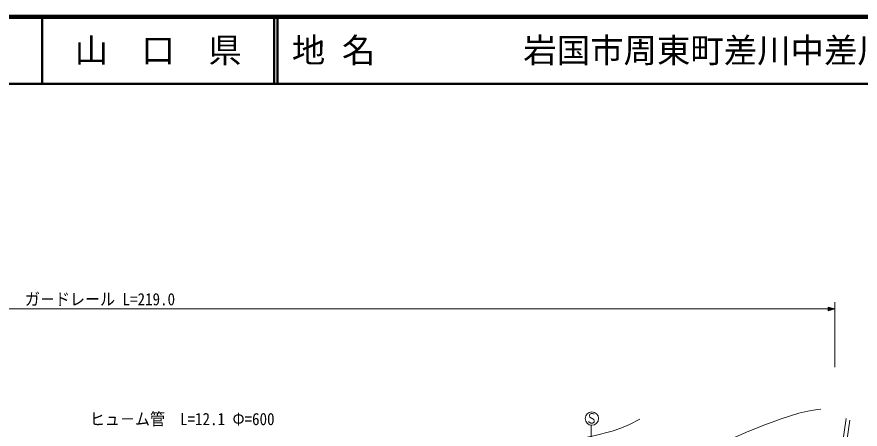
# Model space of a CAD drawing. Units: millimetres, scale not verified. Extents: x 40000 to 680000, y 20000 to 380000.
# Drawn here: x 329220 to 455436, y 318330 to 380000 of the extents above; entities that cross this region are included whole.
import ezdxf
from ezdxf.enums import TextEntityAlignment as Align

# ---------------------------------------------------------------- set-up
doc = ezdxf.new("R2010")
doc.units = ezdxf.units.MM
doc.header["$LTSCALE"] = 1000
for name, color, linetype, lineweight in [('M-BGD', 7, 'Continuous', 13), ('M-BGD-EXST', 7, 'Continuous', 13), ('M-STR-HTXT', 7, 'Continuous', 13), ('M-TTL', 2, 'Continuous', 140), ('M-TTL-LINE', 7, 'Continuous', 50)]:
    doc.layers.add(name, color=color, linetype=linetype, lineweight=lineweight)
doc.layers.add('M-TTL-TXT', color=7, linetype='Continuous')
doc.styles.add('ＭＳ ゴシック', font='')
doc.styles.get('ＭＳ ゴシック').set_extended_font_data('MS Gothic')

msp = doc.modelspace()

# ---------------------------------------------------------------- linework, layer by layer
at = {"layer": 'M-BGD'}
for p, q in [((451451, 306737), (453328, 319924)), ((452059, 306753), (453894, 319647))]:
    msp.add_line(p, q, dxfattribs=at)
for points in [[(396332, 307700), (400063, 308424), (403771, 309039), (413422, 310352), (415188, 310697), (417075, 311173), (426087, 313941), (429930, 315069), (433884, 316113), (435084, 316460), (436389, 316960), (438770, 318018), (441195, 318985), (443633, 319868), (446243, 320700), (447603, 321028), (449034, 321258), (449565, 321327)], [(396564, 313267), (399856, 314121), (403305, 314908), (412882, 316756), (415591, 317341), (418306, 318037), (419633, 318482), (420936, 319025), (422485, 319820)]]:
    msp.add_lwpolyline(points, dxfattribs=at)
at = {"layer": 'M-BGD-EXST'}
for p, q in [((415203, 320666), (414963, 320546)), ((415363, 320666), (415203, 320666)), ((415523, 320626), (415363, 320666)), ((415603, 320546), (415523, 320626)), ((414883, 319346), (414803, 319466)), ((415123, 319226), (414883, 319346)), ((414963, 320546), (414923, 320306)), ((414923, 320306), (415003, 320106)), ((415003, 320106), (415563, 319786)), ((415603, 319346), (415403, 319226)), ((415563, 319786), (415643, 319586)), ((415643, 319586), (415603, 319346)), ((415117, 292522), (415192, 318880)), ((415403, 319226), (415123, 319226))]:
    msp.add_line(p, q, dxfattribs=at)
msp.add_circle((415283, 319906), 1000, dxfattribs=at)
at = {"layer": 'M-STR-HTXT'}
for p, q in [((451666, 337301), (451666, 327593)), ((232909, 336301), (451666, 336301)), ((450666, 336021), (450666, 336581)), ((450666, 336581), (451666, 336301)), ((451666, 336301), (450666, 336021)), ((450706, 336101), (450706, 336501)), ((450706, 336501), (451386, 336301)), ((451386, 336301), (450706, 336101)), ((450746, 336181), (450746, 336421)), ((450746, 336421), (451226, 336301)), ((451226, 336301), (450746, 336181)), ((450786, 336261), (450786, 336341)), ((450786, 336341), (450986, 336301)), ((450986, 336301), (450786, 336261))]:
    msp.add_line(p, q, dxfattribs=at)
at = {"layer": 'M-TTL'}
msp.add_line((680000, 380000), (40000, 380000), dxfattribs=at)
at = {"layer": 'M-TTL-LINE'}
for p, q in [((333000, 380000), (333000, 370000)), ((367750, 380000), (367750, 370000)), ((368250, 380000), (368250, 370000)), ((40000, 370000), (680000, 370000))]:
    msp.add_line(p, q, dxfattribs=at)

# ---------------------------------------------------------------- texts
at = {"layer": 'M-STR-HTXT', "style": 'ＭＳ ゴシック', "width": 0.9}
for s, p in [('ガ－ドレール L=219.0', (330419, 336301)), ('ヒュ－ム管\u3000L=12.1 Φ=600', (340142, 318374))]:
    msp.add_text(s, height=1833, dxfattribs=at).set_placement(p, align=Align.BOTTOM_LEFT)
at = {"layer": 'M-TTL-TXT', "style": 'ＭＳ ゴシック'}
for s, p in [('岩国市周東町差川中差川', (405024, 375000)), ('地 名', (370380, 375000))]:
    msp.add_text(s, height=3666, dxfattribs=at).set_placement(p, align=Align.MIDDLE_LEFT)
msp.add_text('山\u3000口\u3000県', height=3666, dxfattribs=at).set_placement((350375, 375000), align=Align.MIDDLE_CENTER)

doc.saveas('drawing.dxf')
